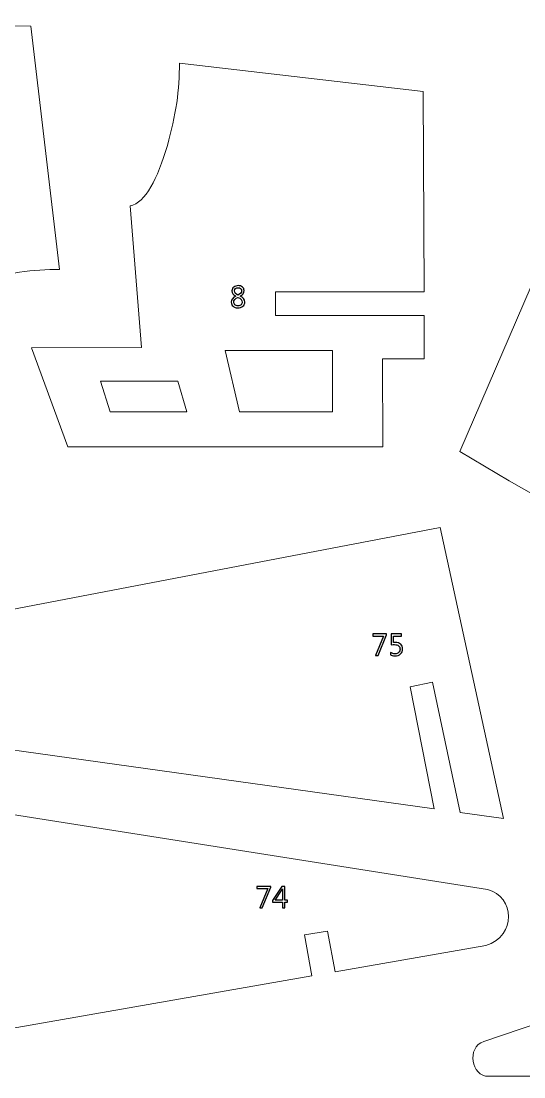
# Model space of a CAD drawing. Header units: centimetres. Extents: x -370 to 378, y -504 to 433.
# Drawn here: x -0.1 to 132.1, y -504.1 to -226.7 of the extents above; entities that cross this region are included whole.
import ezdxf

# ---------------------------------------------------------------- set-up
doc = ezdxf.new("R2010")
doc.units = ezdxf.units.CM
doc.header["$MEASUREMENT"] = 0
doc.layers.add('Camada 1', color=7, linetype='Continuous')
doc.layers.add('Camada 2', color=20, linetype='Continuous')

msp = doc.modelspace()

# ---------------------------------------------------------------- linework, layer by layer
at = {"layer": 'Camada 1', "lineweight": 9}
for points, knots in [([(137.09, -216.99), (136.75, -218.65), (136.26, -219.75), (135.38, -221.93), (135.38, -221.93), (133.43, -227.61), (132.32, -230.9), (138.35, -233.12), (138.35, -233.12), (141.45, -234.02), (144.06, -235.01), (146.26, -236.06), (146.26, -236.06), (157.28, -240.62), (157.81, -257.04), (153.59, -268.08), (153.59, -268.08), (150.55, -273.02), (154.87, -278.98), (159, -277.6), (159, -277.6), (159, -277.6), (200.27, -263.94), (200.27, -263.94), (200.27, -263.94), (199.08, -259.46), (197.86, -255.13), (196.27, -250.65), (196.27, -250.65), (196.27, -250.65), (185.92, -254.89), (185.92, -254.89), (185.92, -254.89), (185.92, -254.89), (183.87, -249.05), (183.87, -249.05), (183.87, -249.05), (183.87, -249.05), (194.18, -244.6), (194.18, -244.6), (194.18, -244.6), (191.94, -239.75), (190.02, -235.13), (187.54, -230.53), (187.54, -230.53), (187.54, -230.53), (176.89, -236.41), (176.89, -236.41), (176.89, -236.41), (176.89, -236.41), (173.7, -231.12), (173.7, -231.12), (173.7, -231.12), (173.7, -231.12), (184.28, -225.02), (184.28, -225.02), (184.28, -225.02), (181.86, -220.91), (179.56, -217.4), (177, -213.67), (177, -213.67), (177, -213.67), (167.18, -220.16), (167.18, -220.16), (167.18, -220.16), (167.18, -220.16), (163.82, -215.06), (163.82, -215.06), (163.82, -215.06), (163.82, -215.06), (173.04, -208.8), (173.04, -208.8), (173.04, -208.8), (170.3, -204.99), (167.76, -200.91), (165.24, -197.02), (165.24, -197.02), (165.24, -197.02), (155.18, -203.19), (155.18, -203.19), (155.18, -203.19), (155.18, -203.19), (152.45, -197.83), (152.45, -197.83), (152.45, -197.83), (152.45, -197.83), (162.39, -191.31), (162.39, -191.31), (162.39, -191.31), (152.8, -172.43), (165.88, -158.09), (180.37, -155.01), (180.37, -155.01), (211.31, -148.78), (237.93, -151.58), (266.41, -167.06), (266.41, -167.06), (285.75, -177.06), (304.83, -189.02), (323.75, -201.05), (323.75, -201.05), (335.35, -207.34), (343.35, -213.51), (356.61, -218.03), (356.61, -218.03), (360.73, -219.3), (363.06, -220.05), (364.61, -219.24), (364.61, -219.24), (370.78, -209.27), (374.51, -194.55), (373.73, -161.44), (373.73, -161.44), (371.63, -132.94), (369.52, -118.89), (363.22, -108.98), (363.22, -108.98), (353.31, -103.39), (320.99, -104.42), (278.03, -108.67), (278.03, -108.67), (248.05, -110.89), (216.68, -116.66), (183.58, -116.12), (183.58, -116.12), (168.64, -115.64), (157.29, -96.32), (142.69, -74.25), (142.69, -74.25), (134.77, -75.55), (128.31, -74.27), (124.07, -70.65), (124.07, -70.65), (119.97, -66.64), (117.67, -61.9), (117.75, -56.3), (117.75, -56.3), (117.77, -54.7), (116.65, -54.11), (114.88, -54.75), (114.88, -54.75), (93.42, -59.16), (73.08, -61.65), (54.35, -61.51), (54.35, -61.51), (54.35, -61.51), (42, -61.73), (42, -61.73), (42, -61.73), (24.96, -62.05), (14.48, -65.24), (11.76, -75.85), (11.76, -75.85), (11.13, -78.93), (11.27, -99.77), (11.24, -103.77), (11.24, -103.77), (11.24, -103.77), (11.31, -145.74), (11.31, -145.74), (11.31, -145.74), (11.31, -145.74), (50.23, -145.79), (50.23, -145.79), (50.23, -145.79), (50.23, -145.79), (50.17, -151.99), (50.17, -151.99), (50.17, -151.99), (50.17, -151.99), (11.3, -152.09), (11.3, -152.09), (11.3, -152.09), (11.3, -152.09), (11.48, -204.33), (11.48, -204.33), (11.48, -204.33), (11.48, -204.33), (22.7, -205.45), (22.7, -205.45), (22.7, -205.45), (22.7, -205.45), (28.16, -174.84), (28.16, -174.84), (28.16, -174.84), (28.16, -174.84), (62.99, -179.99), (62.99, -179.99), (62.99, -179.99), (62.99, -179.99), (57.26, -209.49), (57.26, -209.49), (57.26, -209.49), (57.26, -209.49), (75.57, -211.37), (75.57, -211.37), (75.57, -211.37), (75.66, -204.06), (76.5, -197.1), (78.32, -190.66), (78.32, -190.66), (80.78, -182.14), (83.8, -175.71), (88.3, -174.25), (88.3, -174.25), (88.3, -174.25), (125.03, -174.26), (125.03, -174.26), (125.03, -174.26), (127.65, -174.39), (128.82, -178.59), (127.96, -185.15), (127.96, -185.15), (127.27, -192.25), (122.33, -198.12), (119.68, -205.56), (119.68, -205.56), (117.92, -210.49), (118.36, -211.44), (122.26, -211.41), (122.26, -211.41), (122.26, -211.41), (134.4, -211.35), (134.4, -211.35), (134.4, -211.35), (136.03, -211.87), (137.52, -213.98), (137.09, -216.99)], [0, 0, 0, 0, 0.017241, 0.017241, 0.017241, 0.017241, 0.034483, 0.034483, 0.034483, 0.034483, 0.051724, 0.051724, 0.051724, 0.051724, 0.068966, 0.068966, 0.068966, 0.068966, 0.086207, 0.086207, 0.086207, 0.086207, 0.103448, 0.103448, 0.103448, 0.103448, 0.12069, 0.12069, 0.12069, 0.12069, 0.137931, 0.137931, 0.137931, 0.137931, 0.155172, 0.155172, 0.155172, 0.155172, 0.172414, 0.172414, 0.172414, 0.172414, 0.189655, 0.189655, 0.189655, 0.189655, 0.206897, 0.206897, 0.206897, 0.206897, 0.224138, 0.224138, 0.224138, 0.224138, 0.241379, 0.241379, 0.241379, 0.241379, 0.258621, 0.258621, 0.258621, 0.258621, 0.275862, 0.275862, 0.275862, 0.275862, 0.293103, 0.293103, 0.293103, 0.293103, 0.310345, 0.310345, 0.310345, 0.310345, 0.327586, 0.327586, 0.327586, 0.327586, 0.344828, 0.344828, 0.344828, 0.344828, 0.362069, 0.362069, 0.362069, 0.362069, 0.37931, 0.37931, 0.37931, 0.37931, 0.396552, 0.396552, 0.396552, 0.396552, 0.413793, 0.413793, 0.413793, 0.413793, 0.431034, 0.431034, 0.431034, 0.431034, 0.448276, 0.448276, 0.448276, 0.448276, 0.465517, 0.465517, 0.465517, 0.465517, 0.482759, 0.482759, 0.482759, 0.482759, 0.5, 0.5, 0.5, 0.5, 0.517241, 0.517241, 0.517241, 0.517241, 0.534483, 0.534483, 0.534483, 0.534483, 0.551724, 0.551724, 0.551724, 0.551724, 0.568966, 0.568966, 0.568966, 0.568966, 0.586207, 0.586207, 0.586207, 0.586207, 0.603448, 0.603448, 0.603448, 0.603448, 0.62069, 0.62069, 0.62069, 0.62069, 0.637931, 0.637931, 0.637931, 0.637931, 0.655172, 0.655172, 0.655172, 0.655172, 0.672414, 0.672414, 0.672414, 0.672414, 0.689655, 0.689655, 0.689655, 0.689655, 0.706897, 0.706897, 0.706897, 0.706897, 0.724138, 0.724138, 0.724138, 0.724138, 0.741379, 0.741379, 0.741379, 0.741379, 0.758621, 0.758621, 0.758621, 0.758621, 0.775862, 0.775862, 0.775862, 0.775862, 0.793103, 0.793103, 0.793103, 0.793103, 0.810345, 0.810345, 0.810345, 0.810345, 0.827586, 0.827586, 0.827586, 0.827586, 0.844828, 0.844828, 0.844828, 0.844828, 0.862069, 0.862069, 0.862069, 0.862069, 0.87931, 0.87931, 0.87931, 0.87931, 0.896552, 0.896552, 0.896552, 0.896552, 0.913793, 0.913793, 0.913793, 0.913793, 0.931034, 0.931034, 0.931034, 0.931034, 0.948276, 0.948276, 0.948276, 0.948276, 0.965517, 0.965517, 0.965517, 0.965517, 1, 1, 1, 1]), ([(-67.95, -227.74), (-67.95, -227.74), (-56.52, -227.72), (-56.52, -227.72), (-56.52, -227.72), (-56.52, -227.72), (-56.51, -266.76), (-56.51, -266.76), (-56.51, -266.76), (-56.51, -266.76), (-50.25, -266.77), (-50.25, -266.77), (-50.25, -266.77), (-50.25, -266.77), (-50.25, -227.73), (-50.25, -227.73), (-50.25, -227.73), (-50.25, -227.73), (2.46, -228.01), (2.46, -228.01), (2.46, -228.01), (2.46, -228.01), (9.98, -291.98), (9.98, -291.98), (9.98, -291.98), (3.2, -291.86), (-4.04, -292.92), (-11.72, -295.13), (-11.72, -295.13), (-20.61, -297.73), (-26.71, -300.84), (-27.65, -304.91), (-27.65, -304.91), (-27.65, -304.91), (-64.96, -301.89), (-64.96, -301.89), (-64.96, -301.89), (-64.96, -301.89), (-65.01, -330.78), (-65.01, -330.78), (-65.01, -330.78), (-65.01, -330.78), (-91.11, -321.22), (-91.11, -321.22), (-91.11, -321.22), (-91.11, -321.22), (-91.1, -238.63), (-91.1, -238.63), (-91.1, -238.63), (-91.1, -238.63), (-67.96, -238.66), (-67.96, -238.66), (-67.96, -238.66), (-67.96, -238.66), (-67.95, -227.74), (-67.95, -227.74)], [0, 0, 0, 0, 0.066667, 0.066667, 0.066667, 0.066667, 0.133333, 0.133333, 0.133333, 0.133333, 0.2, 0.2, 0.2, 0.2, 0.266667, 0.266667, 0.266667, 0.266667, 0.333333, 0.333333, 0.333333, 0.333333, 0.4, 0.4, 0.4, 0.4, 0.466667, 0.466667, 0.466667, 0.466667, 0.533333, 0.533333, 0.533333, 0.533333, 0.6, 0.6, 0.6, 0.6, 0.666667, 0.666667, 0.666667, 0.666667, 0.733333, 0.733333, 0.733333, 0.733333, 0.8, 0.8, 0.8, 0.8, 0.866667, 0.866667, 0.866667, 0.866667, 1, 1, 1, 1]), ([(105.92, -315.45), (105.92, -315.45), (105.93, -304.04), (105.93, -304.04), (105.93, -304.04), (105.93, -304.04), (66.8, -304.04), (66.8, -304.04), (66.8, -304.04), (66.8, -304.04), (66.79, -297.79), (66.79, -297.79), (66.79, -297.79), (66.79, -297.79), (105.92, -297.79), (105.92, -297.79), (105.92, -297.79), (105.92, -297.79), (105.64, -245.21), (105.64, -245.21), (105.64, -245.21), (105.64, -245.21), (41.52, -237.71), (41.52, -237.71), (41.52, -237.71), (41.64, -244.47), (40.58, -251.69), (38.36, -259.35), (38.36, -259.35), (35.76, -268.22), (32.64, -274.3), (28.56, -275.25), (28.56, -275.25), (28.56, -275.25), (31.58, -312.47), (31.58, -312.47), (31.58, -312.47), (31.58, -312.47), (2.62, -312.52), (2.62, -312.52), (2.62, -312.52), (2.62, -312.52), (12.21, -338.56), (12.21, -338.56), (12.21, -338.56), (12.21, -338.56), (95, -338.55), (95, -338.55), (95, -338.55), (95, -338.55), (94.97, -315.46), (94.97, -315.46), (94.97, -315.46), (94.97, -315.46), (105.92, -315.45), (105.92, -315.45)], [0, 0, 0, 0, 0.066667, 0.066667, 0.066667, 0.066667, 0.133333, 0.133333, 0.133333, 0.133333, 0.2, 0.2, 0.2, 0.2, 0.266667, 0.266667, 0.266667, 0.266667, 0.333333, 0.333333, 0.333333, 0.333333, 0.4, 0.4, 0.4, 0.4, 0.466667, 0.466667, 0.466667, 0.466667, 0.533333, 0.533333, 0.533333, 0.533333, 0.6, 0.6, 0.6, 0.6, 0.666667, 0.666667, 0.666667, 0.666667, 0.733333, 0.733333, 0.733333, 0.733333, 0.8, 0.8, 0.8, 0.8, 0.866667, 0.866667, 0.866667, 0.866667, 1, 1, 1, 1]), ([(259.27, -351.94), (259.27, -351.94), (229.27, -343.82), (229.27, -343.82), (229.27, -343.82), (229.27, -343.82), (231.01, -332.93), (231.01, -332.93), (231.01, -332.93), (200.35, -322.95), (169.16, -307.16), (137.65, -288), (137.65, -288), (137.65, -288), (115.32, -339.73), (115.32, -339.73), (115.32, -339.73), (149.74, -361), (184.69, -377.32), (220.23, -388.03), (220.23, -388.03), (220.23, -388.03), (222.49, -377.49), (222.49, -377.49), (222.49, -377.49), (222.49, -377.49), (251.52, -385.9), (251.52, -385.9), (251.52, -385.9), (251.52, -385.9), (259.27, -351.94), (259.27, -351.94)], [0, 0, 0, 0, 0.111111, 0.111111, 0.111111, 0.111111, 0.222222, 0.222222, 0.222222, 0.222222, 0.333333, 0.333333, 0.333333, 0.333333, 0.444444, 0.444444, 0.444444, 0.444444, 0.555556, 0.555556, 0.555556, 0.555556, 0.666667, 0.666667, 0.666667, 0.666667, 0.777778, 0.777778, 0.777778, 0.777778, 1, 1, 1, 1]), ([(81.82, -329.3), (81.82, -329.3), (81.83, -313.25), (81.83, -313.25), (81.83, -313.25), (81.83, -313.25), (53.56, -313.26), (53.56, -313.26), (53.56, -313.26), (53.56, -313.26), (57.35, -329.3), (57.35, -329.3), (57.35, -329.3), (57.35, -329.3), (81.82, -329.3), (81.82, -329.3)], [0, 0, 0, 0, 0.2, 0.2, 0.2, 0.2, 0.4, 0.4, 0.4, 0.4, 0.6, 0.6, 0.6, 0.6, 1, 1, 1, 1]), ([(43.48, -329.32), (43.48, -329.32), (41.16, -321.26), (41.16, -321.26), (41.16, -321.26), (41.16, -321.26), (20.8, -321.29), (20.8, -321.29), (20.8, -321.29), (20.8, -321.29), (23.36, -329.32), (23.36, -329.32), (23.36, -329.32), (23.36, -329.32), (43.48, -329.32), (43.48, -329.32)], [0, 0, 0, 0, 0.2, 0.2, 0.2, 0.2, 0.4, 0.4, 0.4, 0.4, 0.6, 0.6, 0.6, 0.6, 1, 1, 1, 1]), ([(110.12, -359.75), (110.12, -359.75), (126.8, -436.22), (126.8, -436.22), (126.8, -436.22), (126.8, -436.22), (115.39, -434.62), (115.39, -434.62), (115.39, -434.62), (115.39, -434.62), (108.05, -400.38), (108.05, -400.38), (108.05, -400.38), (108.05, -400.38), (102.25, -401.61), (102.25, -401.61), (102.25, -401.61), (102.25, -401.61), (108.57, -433.66), (108.57, -433.66), (108.57, -433.66), (108.57, -433.66), (-23.35, -415.25), (-23.35, -415.25), (-23.35, -415.25), (-23.35, -415.25), (-21.85, -404.44), (-21.85, -404.44), (-21.85, -404.44), (-21.85, -404.44), (-27.93, -403.71), (-27.93, -403.71), (-27.93, -403.71), (-27.93, -403.71), (-29.56, -414.39), (-29.56, -414.39), (-29.56, -414.39), (-29.56, -414.39), (-69.4, -408.83), (-69.4, -408.83), (-69.4, -408.83), (-77.71, -406.54), (-77.37, -396.34), (-70.36, -394.21), (-70.36, -394.21), (-70.36, -394.21), (110.12, -359.75), (110.12, -359.75)], [0, 0, 0, 0, 0.076923, 0.076923, 0.076923, 0.076923, 0.153846, 0.153846, 0.153846, 0.153846, 0.230769, 0.230769, 0.230769, 0.230769, 0.307692, 0.307692, 0.307692, 0.307692, 0.384615, 0.384615, 0.384615, 0.384615, 0.461538, 0.461538, 0.461538, 0.461538, 0.538462, 0.538462, 0.538462, 0.538462, 0.615385, 0.615385, 0.615385, 0.615385, 0.692308, 0.692308, 0.692308, 0.692308, 0.769231, 0.769231, 0.769231, 0.769231, 0.846154, 0.846154, 0.846154, 0.846154, 1, 1, 1, 1]), ([(294.68, -435.88), (294.68, -435.88), (319.21, -503.96), (319.21, -503.96), (319.21, -503.96), (319.21, -503.96), (307.9, -503.97), (307.9, -503.97), (307.9, -503.97), (307.9, -503.97), (295.92, -470.6), (295.92, -470.6), (295.92, -470.6), (295.92, -470.6), (290.22, -472.68), (290.22, -472.68), (290.22, -472.68), (290.22, -472.68), (300.83, -503.97), (300.83, -503.97), (300.83, -503.97), (300.83, -503.97), (167.72, -503.92), (167.72, -503.92), (167.72, -503.92), (167.72, -503.92), (167.63, -493.01), (167.63, -493.01), (167.63, -493.01), (167.63, -493.01), (161.52, -492.97), (161.52, -492.97), (161.52, -492.97), (161.52, -492.97), (161.45, -503.88), (161.45, -503.88), (161.45, -503.88), (161.45, -503.88), (122.91, -503.91), (122.91, -503.91), (122.91, -503.91), (118.22, -504.07), (117.02, -496.21), (121.56, -494.79), (121.56, -494.79), (121.56, -494.79), (160.85, -481.42), (160.85, -481.42), (160.85, -481.42), (160.85, -481.42), (158.98, -475.67), (158.98, -475.67), (158.98, -475.67), (158.98, -475.67), (188.24, -465.57), (188.24, -465.57), (188.24, -465.57), (188.24, -465.57), (190.38, -471.35), (190.38, -471.35), (190.38, -471.35), (190.38, -471.35), (237.32, -455.38), (237.32, -455.38), (237.32, -455.38), (237.32, -455.38), (218, -409.68), (218, -409.68), (218, -409.68), (218, -409.68), (245.72, -402.83), (245.72, -402.83), (245.72, -402.83), (245.72, -402.83), (264.59, -446.11), (264.59, -446.11), (264.59, -446.11), (264.59, -446.11), (294.68, -435.88), (294.68, -435.88)], [0, 0, 0, 0, 0.047619, 0.047619, 0.047619, 0.047619, 0.095238, 0.095238, 0.095238, 0.095238, 0.142857, 0.142857, 0.142857, 0.142857, 0.190476, 0.190476, 0.190476, 0.190476, 0.238095, 0.238095, 0.238095, 0.238095, 0.285714, 0.285714, 0.285714, 0.285714, 0.333333, 0.333333, 0.333333, 0.333333, 0.380952, 0.380952, 0.380952, 0.380952, 0.428571, 0.428571, 0.428571, 0.428571, 0.47619, 0.47619, 0.47619, 0.47619, 0.52381, 0.52381, 0.52381, 0.52381, 0.571429, 0.571429, 0.571429, 0.571429, 0.619048, 0.619048, 0.619048, 0.619048, 0.666667, 0.666667, 0.666667, 0.666667, 0.714286, 0.714286, 0.714286, 0.714286, 0.761905, 0.761905, 0.761905, 0.761905, 0.809524, 0.809524, 0.809524, 0.809524, 0.857143, 0.857143, 0.857143, 0.857143, 0.904762, 0.904762, 0.904762, 0.904762, 1, 1, 1, 1]), ([(-59.05, -426.24), (-59.05, -426.24), (-73.01, -503.66), (-73.01, -503.66), (-73.01, -503.66), (-73.01, -503.66), (-61.66, -501.67), (-61.66, -501.67), (-61.66, -501.67), (-61.66, -501.67), (-55.54, -467.01), (-55.54, -467.01), (-55.54, -467.01), (-55.54, -467.01), (-49.7, -468.05), (-49.7, -468.05), (-49.7, -468.05), (-49.7, -468.05), (-54.87, -500.48), (-54.87, -500.48), (-54.87, -500.48), (-54.87, -500.48), (76.32, -477.56), (76.32, -477.56), (76.32, -477.56), (76.32, -477.56), (74.44, -466.74), (74.44, -466.74), (74.44, -466.74), (74.44, -466.74), (80.49, -465.81), (80.49, -465.81), (80.49, -465.81), (80.49, -465.81), (82.49, -476.49), (82.49, -476.49), (82.49, -476.49), (82.49, -476.49), (122.12, -469.56), (122.12, -469.56), (122.12, -469.56), (130.35, -466.98), (129.64, -456.75), (122.56, -454.83), (122.56, -454.83), (122.56, -454.83), (-59.05, -426.24), (-59.05, -426.24)], [0, 0, 0, 0, 0.076923, 0.076923, 0.076923, 0.076923, 0.153846, 0.153846, 0.153846, 0.153846, 0.230769, 0.230769, 0.230769, 0.230769, 0.307692, 0.307692, 0.307692, 0.307692, 0.384615, 0.384615, 0.384615, 0.384615, 0.461538, 0.461538, 0.461538, 0.461538, 0.538462, 0.538462, 0.538462, 0.538462, 0.615385, 0.615385, 0.615385, 0.615385, 0.692308, 0.692308, 0.692308, 0.692308, 0.769231, 0.769231, 0.769231, 0.769231, 0.846154, 0.846154, 0.846154, 0.846154, 1, 1, 1, 1])]:
    msp.add_open_spline(points, degree=3, knots=knots, dxfattribs=at)
at = {"layer": 'Camada 2'}
for points, knots in [([(56.38, -298.97), (56.38, -298.97), (56.38, -298.95), (56.38, -298.95), (56.38, -298.95), (55.7, -298.64), (55.36, -298.18), (55.36, -297.58), (55.36, -297.58), (55.36, -297.17), (55.52, -296.84), (55.83, -296.58), (55.83, -296.58), (56.14, -296.32), (56.54, -296.19), (57.03, -296.19), (57.03, -296.19), (57.47, -296.19), (57.83, -296.31), (58.11, -296.55), (58.11, -296.55), (58.4, -296.8), (58.54, -297.11), (58.54, -297.49), (58.54, -297.49), (58.54, -298.12), (58.19, -298.61), (57.49, -298.95), (57.49, -298.95), (57.49, -298.95), (57.49, -298.97), (57.49, -298.97), (57.49, -298.97), (58.31, -299.26), (58.73, -299.77), (58.73, -300.5), (58.73, -300.5), (58.73, -300.96), (58.56, -301.34), (58.22, -301.61), (58.22, -301.61), (57.89, -301.89), (57.42, -302.02), (56.82, -302.02), (56.82, -302.02), (56.34, -302.02), (55.94, -301.89), (55.63, -301.61), (55.63, -301.61), (55.32, -301.34), (55.16, -300.99), (55.16, -300.55), (55.16, -300.55), (55.16, -299.83), (55.57, -299.3), (56.38, -298.97)], [0, 0, 0, 0, 0.066667, 0.066667, 0.066667, 0.066667, 0.133333, 0.133333, 0.133333, 0.133333, 0.2, 0.2, 0.2, 0.2, 0.266667, 0.266667, 0.266667, 0.266667, 0.333333, 0.333333, 0.333333, 0.333333, 0.4, 0.4, 0.4, 0.4, 0.466667, 0.466667, 0.466667, 0.466667, 0.533333, 0.533333, 0.533333, 0.533333, 0.6, 0.6, 0.6, 0.6, 0.666667, 0.666667, 0.666667, 0.666667, 0.733333, 0.733333, 0.733333, 0.733333, 0.8, 0.8, 0.8, 0.8, 0.866667, 0.866667, 0.866667, 0.866667, 1, 1, 1, 1]), ([(57.88, -297.57), (57.88, -297.31), (57.8, -297.11), (57.63, -296.96), (57.63, -296.96), (57.47, -296.81), (57.25, -296.73), (56.97, -296.73), (56.97, -296.73), (56.7, -296.73), (56.48, -296.81), (56.3, -296.97), (56.3, -296.97), (56.12, -297.13), (56.02, -297.32), (56.02, -297.57), (56.02, -297.57), (56.02, -298.06), (56.33, -298.43), (56.94, -298.68), (56.94, -298.68), (57.57, -298.42), (57.88, -298.05), (57.88, -297.57)], [0, 0, 0, 0, 0.142857, 0.142857, 0.142857, 0.142857, 0.285714, 0.285714, 0.285714, 0.285714, 0.428571, 0.428571, 0.428571, 0.428571, 0.571429, 0.571429, 0.571429, 0.571429, 0.714286, 0.714286, 0.714286, 0.714286, 1, 1, 1, 1]), ([(56.9, -299.27), (56.18, -299.56), (55.82, -299.98), (55.82, -300.52), (55.82, -300.52), (55.82, -300.8), (55.93, -301.03), (56.14, -301.21), (56.14, -301.21), (56.34, -301.39), (56.62, -301.48), (56.96, -301.48), (56.96, -301.48), (57.28, -301.48), (57.55, -301.4), (57.75, -301.22), (57.75, -301.22), (57.96, -301.04), (58.06, -300.82), (58.06, -300.54), (58.06, -300.54), (58.06, -299.98), (57.68, -299.55), (56.9, -299.27)], [0, 0, 0, 0, 0.142857, 0.142857, 0.142857, 0.142857, 0.285714, 0.285714, 0.285714, 0.285714, 0.428571, 0.428571, 0.428571, 0.428571, 0.571429, 0.571429, 0.571429, 0.571429, 0.714286, 0.714286, 0.714286, 0.714286, 1, 1, 1, 1]), ([(96.03, -387.91), (96.03, -387.91), (93.79, -393.35), (93.79, -393.35), (93.79, -393.35), (93.79, -393.35), (93.12, -393.35), (93.12, -393.35), (93.12, -393.35), (93.12, -393.35), (95.24, -388.29), (95.24, -388.29), (95.24, -388.29), (95.24, -388.29), (92.39, -388.29), (92.39, -388.29), (92.39, -388.29), (92.39, -388.29), (92.39, -387.71), (92.39, -387.71), (92.39, -387.71), (92.39, -387.71), (96.03, -387.71), (96.03, -387.71), (96.03, -387.71), (96.03, -387.71), (96.03, -387.91), (96.03, -387.91)], [0, 0, 0, 0, 0.125, 0.125, 0.125, 0.125, 0.25, 0.25, 0.25, 0.25, 0.375, 0.375, 0.375, 0.375, 0.5, 0.5, 0.5, 0.5, 0.625, 0.625, 0.625, 0.625, 0.75, 0.75, 0.75, 0.75, 1, 1, 1, 1]), ([(97.04, -393.21), (97.04, -393.21), (97.04, -392.53), (97.04, -392.53), (97.04, -392.53), (97.43, -392.78), (97.82, -392.91), (98.22, -392.91), (98.22, -392.91), (98.62, -392.91), (98.94, -392.79), (99.19, -392.57), (99.19, -392.57), (99.43, -392.34), (99.55, -392.04), (99.55, -391.67), (99.55, -391.67), (99.55, -391.3), (99.43, -391.01), (99.18, -390.81), (99.18, -390.81), (98.93, -390.6), (98.57, -390.5), (98.11, -390.5), (98.11, -390.5), (97.95, -390.5), (97.65, -390.51), (97.22, -390.54), (97.22, -390.54), (97.22, -390.54), (97.22, -387.71), (97.22, -387.71), (97.22, -387.71), (97.22, -387.71), (99.95, -387.71), (99.95, -387.71), (99.95, -387.71), (99.95, -387.71), (99.95, -388.29), (99.95, -388.29), (99.95, -388.29), (99.95, -388.29), (97.83, -388.29), (97.83, -388.29), (97.83, -388.29), (97.83, -388.29), (97.83, -389.95), (97.83, -389.95), (97.83, -389.95), (98.01, -389.94), (98.17, -389.93), (98.32, -389.93), (98.32, -389.93), (98.92, -389.93), (99.39, -390.08), (99.72, -390.39), (99.72, -390.39), (100.05, -390.69), (100.21, -391.1), (100.21, -391.63), (100.21, -391.63), (100.21, -392.18), (100.04, -392.62), (99.68, -392.95), (99.68, -392.95), (99.32, -393.28), (98.83, -393.45), (98.21, -393.45), (98.21, -393.45), (97.69, -393.45), (97.3, -393.37), (97.04, -393.21)], [0, 0, 0, 0, 0.052632, 0.052632, 0.052632, 0.052632, 0.105263, 0.105263, 0.105263, 0.105263, 0.157895, 0.157895, 0.157895, 0.157895, 0.210526, 0.210526, 0.210526, 0.210526, 0.263158, 0.263158, 0.263158, 0.263158, 0.315789, 0.315789, 0.315789, 0.315789, 0.368421, 0.368421, 0.368421, 0.368421, 0.421053, 0.421053, 0.421053, 0.421053, 0.473684, 0.473684, 0.473684, 0.473684, 0.526316, 0.526316, 0.526316, 0.526316, 0.578947, 0.578947, 0.578947, 0.578947, 0.631579, 0.631579, 0.631579, 0.631579, 0.684211, 0.684211, 0.684211, 0.684211, 0.736842, 0.736842, 0.736842, 0.736842, 0.789474, 0.789474, 0.789474, 0.789474, 0.842105, 0.842105, 0.842105, 0.842105, 0.894737, 0.894737, 0.894737, 0.894737, 1, 1, 1, 1]), ([(65.55, -454.24), (65.55, -454.24), (63.32, -459.68), (63.32, -459.68), (63.32, -459.68), (63.32, -459.68), (62.65, -459.68), (62.65, -459.68), (62.65, -459.68), (62.65, -459.68), (64.76, -454.61), (64.76, -454.61), (64.76, -454.61), (64.76, -454.61), (61.92, -454.61), (61.92, -454.61), (61.92, -454.61), (61.92, -454.61), (61.92, -454.03), (61.92, -454.03), (61.92, -454.03), (61.92, -454.03), (65.55, -454.03), (65.55, -454.03), (65.55, -454.03), (65.55, -454.03), (65.55, -454.24), (65.55, -454.24)], [0, 0, 0, 0, 0.125, 0.125, 0.125, 0.125, 0.25, 0.25, 0.25, 0.25, 0.375, 0.375, 0.375, 0.375, 0.5, 0.5, 0.5, 0.5, 0.625, 0.625, 0.625, 0.625, 0.75, 0.75, 0.75, 0.75, 1, 1, 1, 1]), ([(70, -458.18), (70, -458.18), (69.27, -458.18), (69.27, -458.18), (69.27, -458.18), (69.27, -458.18), (69.27, -459.68), (69.27, -459.68), (69.27, -459.68), (69.27, -459.68), (68.63, -459.68), (68.63, -459.68), (68.63, -459.68), (68.63, -459.68), (68.63, -458.18), (68.63, -458.18), (68.63, -458.18), (68.63, -458.18), (65.98, -458.18), (65.98, -458.18), (65.98, -458.18), (65.98, -458.18), (65.98, -457.76), (65.98, -457.76), (65.98, -457.76), (65.98, -457.76), (68.49, -454.03), (68.49, -454.03), (68.49, -454.03), (68.49, -454.03), (69.27, -454.03), (69.27, -454.03), (69.27, -454.03), (69.27, -454.03), (69.27, -457.65), (69.27, -457.65), (69.27, -457.65), (69.27, -457.65), (70, -457.65), (70, -457.65), (70, -457.65), (70, -457.65), (70, -458.18), (70, -458.18)], [0, 0, 0, 0, 0.083333, 0.083333, 0.083333, 0.083333, 0.166667, 0.166667, 0.166667, 0.166667, 0.25, 0.25, 0.25, 0.25, 0.333333, 0.333333, 0.333333, 0.333333, 0.416667, 0.416667, 0.416667, 0.416667, 0.5, 0.5, 0.5, 0.5, 0.583333, 0.583333, 0.583333, 0.583333, 0.666667, 0.666667, 0.666667, 0.666667, 0.75, 0.75, 0.75, 0.75, 0.833333, 0.833333, 0.833333, 0.833333, 1, 1, 1, 1]), ([(68.63, -457.65), (68.63, -457.65), (68.63, -455.21), (68.63, -455.21), (68.63, -455.21), (68.63, -455.04), (68.64, -454.85), (68.65, -454.63), (68.65, -454.63), (68.65, -454.63), (68.63, -454.63), (68.63, -454.63), (68.63, -454.63), (68.6, -454.73), (68.53, -454.87), (68.42, -455.06), (68.42, -455.06), (68.42, -455.06), (66.68, -457.65), (66.68, -457.65), (66.68, -457.65), (66.68, -457.65), (68.63, -457.65), (68.63, -457.65)], [0, 0, 0, 0, 0.142857, 0.142857, 0.142857, 0.142857, 0.285714, 0.285714, 0.285714, 0.285714, 0.428571, 0.428571, 0.428571, 0.428571, 0.571429, 0.571429, 0.571429, 0.571429, 0.714286, 0.714286, 0.714286, 0.714286, 1, 1, 1, 1])]:
    msp.add_open_spline(points, degree=3, knots=knots, dxfattribs=at)
at = {"layer": 'Camada 2', "lineweight": 9}
for points, knots in [([(56.38, -298.97), (56.38, -298.97), (56.38, -298.95), (56.38, -298.95), (56.38, -298.95), (55.7, -298.64), (55.36, -298.18), (55.36, -297.58), (55.36, -297.58), (55.36, -297.17), (55.52, -296.84), (55.83, -296.58), (55.83, -296.58), (56.14, -296.32), (56.54, -296.19), (57.03, -296.19), (57.03, -296.19), (57.47, -296.19), (57.83, -296.31), (58.11, -296.55), (58.11, -296.55), (58.4, -296.8), (58.54, -297.11), (58.54, -297.49), (58.54, -297.49), (58.54, -298.12), (58.19, -298.61), (57.49, -298.95), (57.49, -298.95), (57.49, -298.95), (57.49, -298.97), (57.49, -298.97), (57.49, -298.97), (58.31, -299.26), (58.73, -299.77), (58.73, -300.5), (58.73, -300.5), (58.73, -300.96), (58.56, -301.34), (58.22, -301.61), (58.22, -301.61), (57.89, -301.89), (57.42, -302.02), (56.82, -302.02), (56.82, -302.02), (56.34, -302.02), (55.94, -301.89), (55.63, -301.61), (55.63, -301.61), (55.32, -301.34), (55.16, -300.99), (55.16, -300.55), (55.16, -300.55), (55.16, -299.83), (55.57, -299.3), (56.38, -298.97)], [0, 0, 0, 0, 0.066667, 0.066667, 0.066667, 0.066667, 0.133333, 0.133333, 0.133333, 0.133333, 0.2, 0.2, 0.2, 0.2, 0.266667, 0.266667, 0.266667, 0.266667, 0.333333, 0.333333, 0.333333, 0.333333, 0.4, 0.4, 0.4, 0.4, 0.466667, 0.466667, 0.466667, 0.466667, 0.533333, 0.533333, 0.533333, 0.533333, 0.6, 0.6, 0.6, 0.6, 0.666667, 0.666667, 0.666667, 0.666667, 0.733333, 0.733333, 0.733333, 0.733333, 0.8, 0.8, 0.8, 0.8, 0.866667, 0.866667, 0.866667, 0.866667, 1, 1, 1, 1]), ([(57.88, -297.57), (57.88, -297.31), (57.8, -297.11), (57.63, -296.96), (57.63, -296.96), (57.47, -296.81), (57.25, -296.73), (56.97, -296.73), (56.97, -296.73), (56.7, -296.73), (56.48, -296.81), (56.3, -296.97), (56.3, -296.97), (56.12, -297.13), (56.02, -297.32), (56.02, -297.57), (56.02, -297.57), (56.02, -298.06), (56.33, -298.43), (56.94, -298.68), (56.94, -298.68), (57.57, -298.42), (57.88, -298.05), (57.88, -297.57)], [0, 0, 0, 0, 0.142857, 0.142857, 0.142857, 0.142857, 0.285714, 0.285714, 0.285714, 0.285714, 0.428571, 0.428571, 0.428571, 0.428571, 0.571429, 0.571429, 0.571429, 0.571429, 0.714286, 0.714286, 0.714286, 0.714286, 1, 1, 1, 1]), ([(56.9, -299.27), (56.18, -299.56), (55.82, -299.98), (55.82, -300.52), (55.82, -300.52), (55.82, -300.8), (55.93, -301.03), (56.14, -301.21), (56.14, -301.21), (56.34, -301.39), (56.62, -301.48), (56.96, -301.48), (56.96, -301.48), (57.28, -301.48), (57.55, -301.4), (57.75, -301.22), (57.75, -301.22), (57.96, -301.04), (58.06, -300.82), (58.06, -300.54), (58.06, -300.54), (58.06, -299.98), (57.68, -299.55), (56.9, -299.27)], [0, 0, 0, 0, 0.142857, 0.142857, 0.142857, 0.142857, 0.285714, 0.285714, 0.285714, 0.285714, 0.428571, 0.428571, 0.428571, 0.428571, 0.571429, 0.571429, 0.571429, 0.571429, 0.714286, 0.714286, 0.714286, 0.714286, 1, 1, 1, 1]), ([(96.03, -387.91), (96.03, -387.91), (93.79, -393.35), (93.79, -393.35), (93.79, -393.35), (93.79, -393.35), (93.12, -393.35), (93.12, -393.35), (93.12, -393.35), (93.12, -393.35), (95.24, -388.29), (95.24, -388.29), (95.24, -388.29), (95.24, -388.29), (92.39, -388.29), (92.39, -388.29), (92.39, -388.29), (92.39, -388.29), (92.39, -387.71), (92.39, -387.71), (92.39, -387.71), (92.39, -387.71), (96.03, -387.71), (96.03, -387.71), (96.03, -387.71), (96.03, -387.71), (96.03, -387.91), (96.03, -387.91)], [0, 0, 0, 0, 0.125, 0.125, 0.125, 0.125, 0.25, 0.25, 0.25, 0.25, 0.375, 0.375, 0.375, 0.375, 0.5, 0.5, 0.5, 0.5, 0.625, 0.625, 0.625, 0.625, 0.75, 0.75, 0.75, 0.75, 1, 1, 1, 1]), ([(97.04, -393.21), (97.04, -393.21), (97.04, -392.53), (97.04, -392.53), (97.04, -392.53), (97.43, -392.78), (97.82, -392.91), (98.22, -392.91), (98.22, -392.91), (98.62, -392.91), (98.94, -392.79), (99.19, -392.57), (99.19, -392.57), (99.43, -392.34), (99.55, -392.04), (99.55, -391.67), (99.55, -391.67), (99.55, -391.3), (99.43, -391.01), (99.18, -390.81), (99.18, -390.81), (98.93, -390.6), (98.57, -390.5), (98.11, -390.5), (98.11, -390.5), (97.95, -390.5), (97.65, -390.51), (97.22, -390.54), (97.22, -390.54), (97.22, -390.54), (97.22, -387.71), (97.22, -387.71), (97.22, -387.71), (97.22, -387.71), (99.95, -387.71), (99.95, -387.71), (99.95, -387.71), (99.95, -387.71), (99.95, -388.29), (99.95, -388.29), (99.95, -388.29), (99.95, -388.29), (97.83, -388.29), (97.83, -388.29), (97.83, -388.29), (97.83, -388.29), (97.83, -389.95), (97.83, -389.95), (97.83, -389.95), (98.01, -389.94), (98.17, -389.93), (98.32, -389.93), (98.32, -389.93), (98.92, -389.93), (99.39, -390.08), (99.72, -390.39), (99.72, -390.39), (100.05, -390.69), (100.21, -391.1), (100.21, -391.63), (100.21, -391.63), (100.21, -392.18), (100.04, -392.62), (99.68, -392.95), (99.68, -392.95), (99.32, -393.28), (98.83, -393.45), (98.21, -393.45), (98.21, -393.45), (97.69, -393.45), (97.3, -393.37), (97.04, -393.21)], [0, 0, 0, 0, 0.052632, 0.052632, 0.052632, 0.052632, 0.105263, 0.105263, 0.105263, 0.105263, 0.157895, 0.157895, 0.157895, 0.157895, 0.210526, 0.210526, 0.210526, 0.210526, 0.263158, 0.263158, 0.263158, 0.263158, 0.315789, 0.315789, 0.315789, 0.315789, 0.368421, 0.368421, 0.368421, 0.368421, 0.421053, 0.421053, 0.421053, 0.421053, 0.473684, 0.473684, 0.473684, 0.473684, 0.526316, 0.526316, 0.526316, 0.526316, 0.578947, 0.578947, 0.578947, 0.578947, 0.631579, 0.631579, 0.631579, 0.631579, 0.684211, 0.684211, 0.684211, 0.684211, 0.736842, 0.736842, 0.736842, 0.736842, 0.789474, 0.789474, 0.789474, 0.789474, 0.842105, 0.842105, 0.842105, 0.842105, 0.894737, 0.894737, 0.894737, 0.894737, 1, 1, 1, 1]), ([(65.55, -454.24), (65.55, -454.24), (63.32, -459.68), (63.32, -459.68), (63.32, -459.68), (63.32, -459.68), (62.65, -459.68), (62.65, -459.68), (62.65, -459.68), (62.65, -459.68), (64.76, -454.61), (64.76, -454.61), (64.76, -454.61), (64.76, -454.61), (61.92, -454.61), (61.92, -454.61), (61.92, -454.61), (61.92, -454.61), (61.92, -454.03), (61.92, -454.03), (61.92, -454.03), (61.92, -454.03), (65.55, -454.03), (65.55, -454.03), (65.55, -454.03), (65.55, -454.03), (65.55, -454.24), (65.55, -454.24)], [0, 0, 0, 0, 0.125, 0.125, 0.125, 0.125, 0.25, 0.25, 0.25, 0.25, 0.375, 0.375, 0.375, 0.375, 0.5, 0.5, 0.5, 0.5, 0.625, 0.625, 0.625, 0.625, 0.75, 0.75, 0.75, 0.75, 1, 1, 1, 1]), ([(70, -458.18), (70, -458.18), (69.27, -458.18), (69.27, -458.18), (69.27, -458.18), (69.27, -458.18), (69.27, -459.68), (69.27, -459.68), (69.27, -459.68), (69.27, -459.68), (68.63, -459.68), (68.63, -459.68), (68.63, -459.68), (68.63, -459.68), (68.63, -458.18), (68.63, -458.18), (68.63, -458.18), (68.63, -458.18), (65.98, -458.18), (65.98, -458.18), (65.98, -458.18), (65.98, -458.18), (65.98, -457.76), (65.98, -457.76), (65.98, -457.76), (65.98, -457.76), (68.49, -454.03), (68.49, -454.03), (68.49, -454.03), (68.49, -454.03), (69.27, -454.03), (69.27, -454.03), (69.27, -454.03), (69.27, -454.03), (69.27, -457.65), (69.27, -457.65), (69.27, -457.65), (69.27, -457.65), (70, -457.65), (70, -457.65), (70, -457.65), (70, -457.65), (70, -458.18), (70, -458.18)], [0, 0, 0, 0, 0.083333, 0.083333, 0.083333, 0.083333, 0.166667, 0.166667, 0.166667, 0.166667, 0.25, 0.25, 0.25, 0.25, 0.333333, 0.333333, 0.333333, 0.333333, 0.416667, 0.416667, 0.416667, 0.416667, 0.5, 0.5, 0.5, 0.5, 0.583333, 0.583333, 0.583333, 0.583333, 0.666667, 0.666667, 0.666667, 0.666667, 0.75, 0.75, 0.75, 0.75, 0.833333, 0.833333, 0.833333, 0.833333, 1, 1, 1, 1]), ([(68.63, -457.65), (68.63, -457.65), (68.63, -455.21), (68.63, -455.21), (68.63, -455.21), (68.63, -455.04), (68.64, -454.85), (68.65, -454.63), (68.65, -454.63), (68.65, -454.63), (68.63, -454.63), (68.63, -454.63), (68.63, -454.63), (68.6, -454.73), (68.53, -454.87), (68.42, -455.06), (68.42, -455.06), (68.42, -455.06), (66.68, -457.65), (66.68, -457.65), (66.68, -457.65), (66.68, -457.65), (68.63, -457.65), (68.63, -457.65)], [0, 0, 0, 0, 0.142857, 0.142857, 0.142857, 0.142857, 0.285714, 0.285714, 0.285714, 0.285714, 0.428571, 0.428571, 0.428571, 0.428571, 0.571429, 0.571429, 0.571429, 0.571429, 0.714286, 0.714286, 0.714286, 0.714286, 1, 1, 1, 1])]:
    msp.add_open_spline(points, degree=3, knots=knots, dxfattribs=at)

doc.saveas('drawing.dxf')
